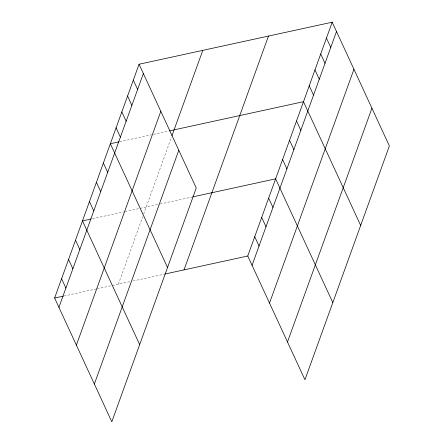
<?xml version="1.0" encoding="UTF-8"?>
<svg xmlns="http://www.w3.org/2000/svg" width="444" height="444" viewBox="0 0 444 444"><rect width="100%" height="100%" fill="white"/><g stroke="black" fill="none" stroke-linecap="round" stroke-linejoin="round"><path stroke-width="0.33" stroke-dasharray="2.22 1.67" d="M118.359 284.171L142.74 216.661M143.667 214.086L171.528 136.93M119.647 141.708L151.509 134.771M153.502 134.338L168.776 131.013M92.446 218.72L123.648 211.927M124.975 211.638L159.485 204.129M160.151 203.985L191.986 197.053M63.919 296.02L95.782 289.083M97.114 288.794L130.297 281.574M132.95 280.997L164.125 274.209"/><path stroke-width="0.67" d="M139.055 64.236L196.242 187.995L111.805 421.8L54.623 298.041L139.055 64.236L332.195 22.2L389.377 145.959L304.945 379.764L247.758 256.005L332.195 22.2M58.93 307.359L143.362 73.554M76.379 345.127L160.811 111.316M171.995 135.648L202.791 50.366M94.356 384.032L178.793 150.227M184.021 269.88L268.459 36.069M252.064 265.323L336.497 31.518M269.514 303.086L353.946 69.281M287.49 341.997L371.928 108.192M118.981 141.852L110.351 143.728L167.532 267.488M169.436 130.869L303.485 101.693L360.672 225.452M91.114 219.009L82.484 220.884L139.671 344.644M192.652 196.908L275.624 178.849L332.806 302.608M54.623 298.041L63.253 296.165M164.791 274.065L247.758 256.005M326.451 38.101L330.758 47.414M320.712 53.996L325.014 63.314M314.968 69.897L319.275 79.215M309.229 85.797L313.531 95.11M296.52 120.984L300.827 130.297M289.555 140.271L293.856 149.589M282.589 159.562L286.891 168.875M268.653 198.141L272.96 207.453M261.688 217.427L265.995 226.745M254.723 236.719L259.03 246.032M133.317 80.136L137.623 89.449M127.572 96.032L131.879 105.35M121.834 111.932L126.14 121.251M116.089 127.833L120.396 137.146M103.385 163.02L107.687 172.339M96.42 182.306L100.721 191.625M89.449 201.598L93.756 210.917M75.519 240.176L79.826 249.495M68.554 259.463L72.86 268.781M61.588 278.754L65.895 288.067"/></g></svg>
